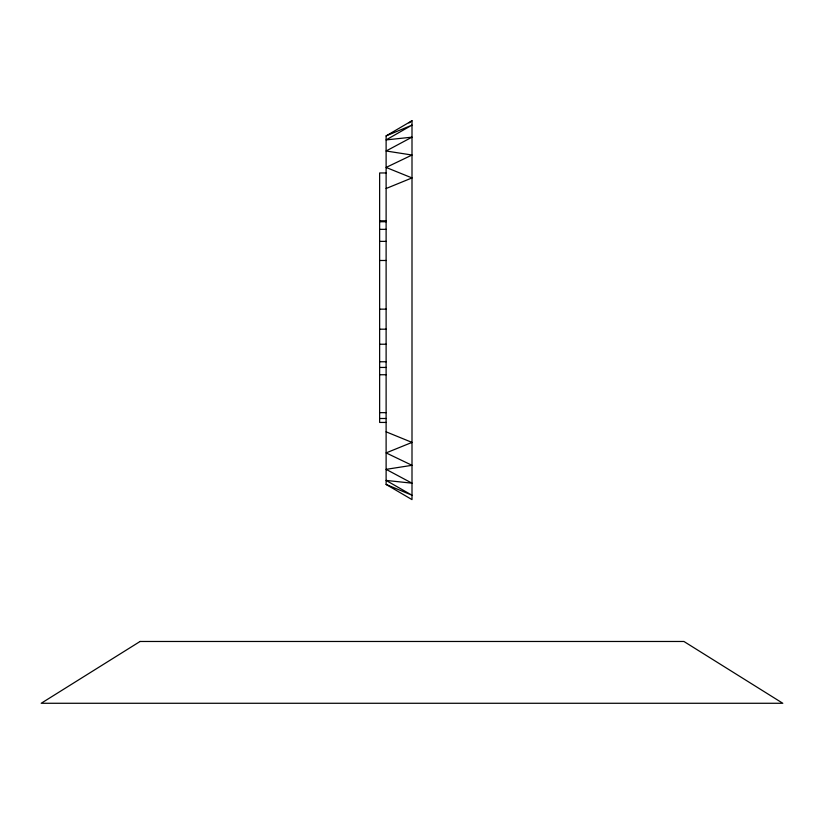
<?xml version="1.0" encoding="UTF-8"?>
<svg xmlns="http://www.w3.org/2000/svg" width="824" height="824" viewBox="0 0 824 824"><rect width="100%" height="100%" fill="white"/><g stroke="black" fill="none" stroke-linecap="round" stroke-linejoin="round"><path stroke-width="1.24" d="M409.013 122.941L412 120.726L412 499.612L386.116 484.45L386.116 135.888L412 120.726M386.116 135.888L412 125.114L386.116 139.915L412 137.155L386.116 150.998L412 155.025L386.116 167.437L412 177.933L386.116 188.511M386.116 172.958L379.637 172.958L379.637 422.434L386.116 422.434M379.637 220.811L386.116 220.811M379.637 221.749L386.116 221.749M379.637 229.34L386.116 229.34M379.637 241.37L386.116 241.37M379.637 260.487L386.116 260.487M379.637 309.154L386.116 309.154M379.637 329.188L386.116 329.188M379.637 344.226L386.116 344.226M379.637 361.757L386.116 361.757M379.637 367.442L386.116 367.442M379.637 374.745L386.116 374.745M379.637 412.659L386.116 412.659M379.637 418.499L386.116 418.499M386.116 431.827L412 442.406L386.116 452.901L412 465.313L386.116 469.35L412 483.183L386.116 480.423L412 495.234L386.116 484.45M140.08 641.474L41.2 703.274L782.8 703.274L683.92 641.474L140.08 641.474"/></g></svg>
